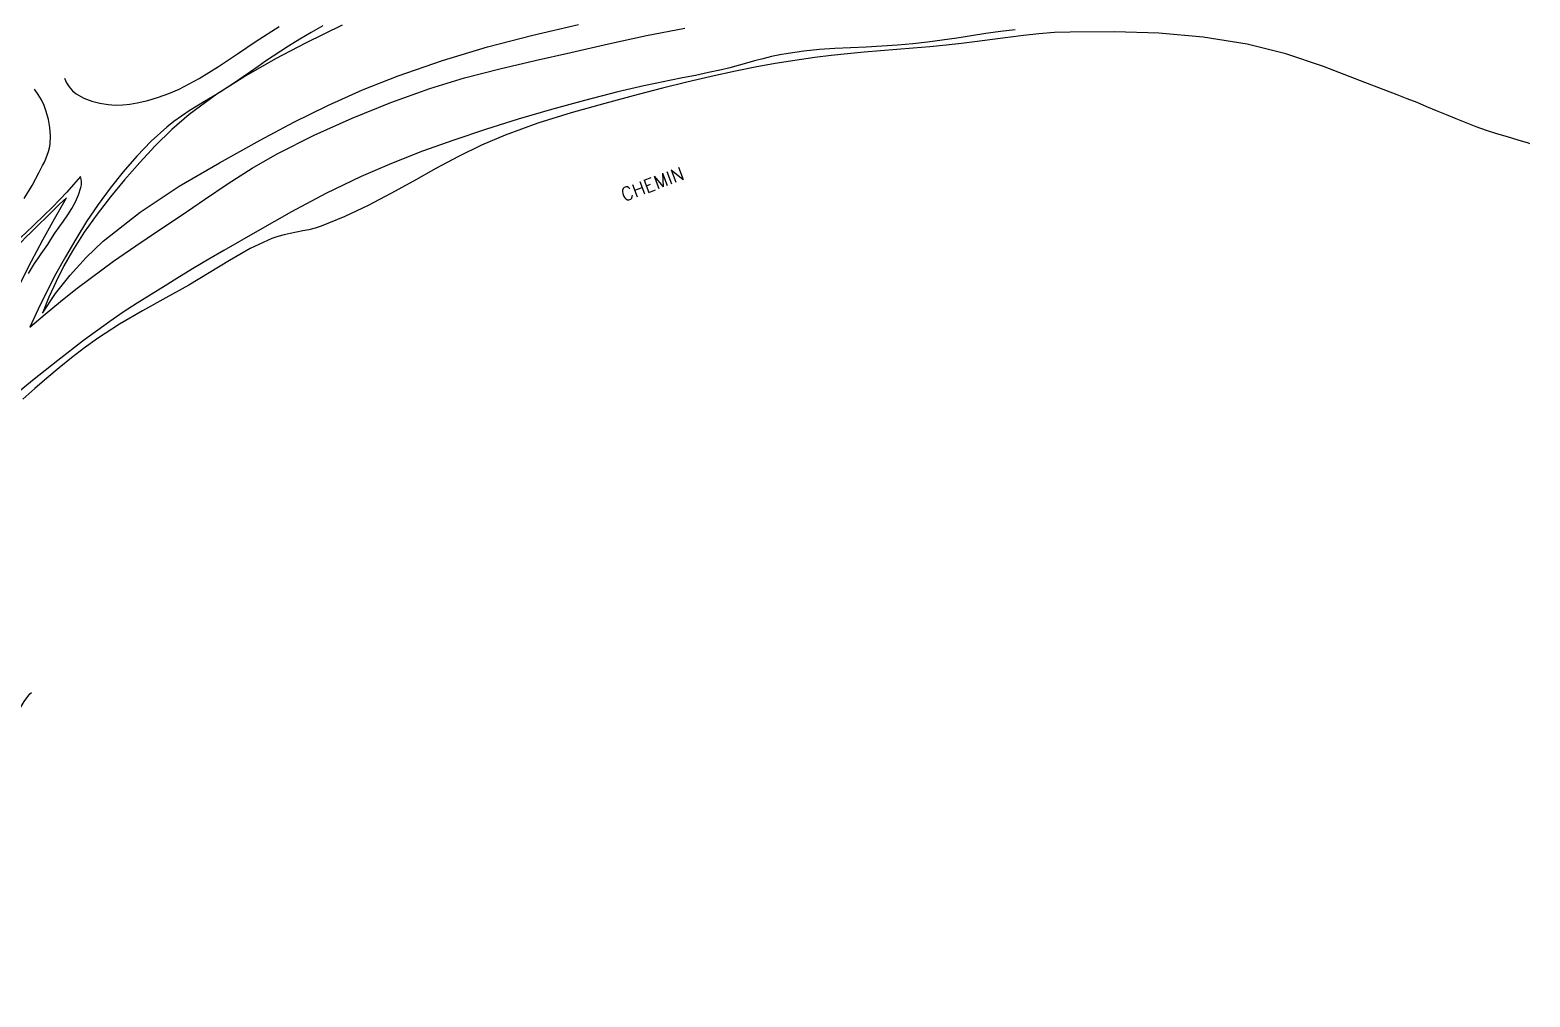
# Model space of a CAD drawing. Header units: millimetres. Extents: x 163000 to 164000, y 124000 to 125000.
# Drawn here: x 163501.3 to 163700.8, y 124671 to 124799.7 of the extents above; entities that cross this region are included whole.
import ezdxf

# ---------------------------------------------------------------- set-up
doc = ezdxf.new("R2010")
doc.units = ezdxf.units.MM
for name, color, linetype in [('W0071', 7, 'CONTINUOUS'), ('W0211', 2, 'CONTINUOUS'), ('W0214', 2, 'CONTINUOUS'), ('W0240', 7, 'CONTINUOUS'), ('W0241', 7, 'CONTINUOUS'), ('W0989', 7, 'CONTINUOUS')]:
    doc.layers.add(name, color=color, linetype=linetype)
doc.styles.get("Standard").update_dxf_attribs({"font": 'romans.shx', "width": 0.85})

msp = doc.modelspace()

# ---------------------------------------------------------------- linework, layer by layer
at = {"layer": 'W0071'}
for points in [[(163632.29, 124799.73), (163630.35, 124799.49), (163628.41, 124799.22), (163626.47, 124798.92), (163624.53, 124798.62), (163622.59, 124798.34), (163620.65, 124798.07), (163618.7, 124797.85), (163616.63, 124797.66), (163614.56, 124797.53), (163612.48, 124797.43), (163610.4, 124797.33), (163608.32, 124797.23), (163606.25, 124797.08), (163604.17, 124796.88), (163602.11, 124796.59), (163600.98, 124796.39), (163599.86, 124796.15), (163598.75, 124795.87), (163597.64, 124795.58), (163596.54, 124795.27), (163595.43, 124794.97), (163594.33, 124794.68), (163593.21, 124794.41), (163591.5, 124794.02), (163589.78, 124793.66), (163588.06, 124793.31), (163586.33, 124792.97), (163584.61, 124792.62), (163582.89, 124792.26), (163581.17, 124791.87), (163579.46, 124791.46), (163575.03, 124790.33), (163570.6, 124789.12), (163566.2, 124787.84), (163561.83, 124786.45), (163557.65, 124785.04), (163553.48, 124783.55), (163549.36, 124781.95), (163545.3, 124780.2), (163540.62, 124777.93), (163536.04, 124775.48), (163531.52, 124772.92), (163527.02, 124770.35), (163525.05, 124769.21), (163523.1, 124768.04), (163521.15, 124766.85), (163519.22, 124765.65), (163517.36, 124764.49), (163515.51, 124763.33), (163513.67, 124762.15), (163511.86, 124760.91), (163508.38, 124758.36), (163504.96, 124755.73), (163501.58, 124753.04), (163498.25, 124750.3)], [(163540.22, 124800.27), (163538.67, 124799.38), (163537.14, 124798.47), (163535.62, 124797.54), (163534.61, 124796.88), (163533.59, 124796.21), (163532.59, 124795.53), (163531.59, 124794.84), (163530.6, 124794.15), (163529.6, 124793.46), (163528.6, 124792.77), (163527.59, 124792.1), (163526.57, 124791.44), (163525.53, 124790.8), (163524.49, 124790.18), (163523.45, 124789.56), (163522.41, 124788.92), (163521.39, 124788.25), (163520.4, 124787.54), (163519.45, 124786.78), (163517.39, 124784.91), (163515.47, 124782.91), (163513.66, 124780.82), (163511.93, 124778.66), (163510.31, 124776.47), (163508.79, 124774.2), (163507.36, 124771.88), (163505.98, 124769.53), (163504.7, 124767.24), (163503.49, 124764.91), (163502.34, 124762.56), (163501.26, 124760.17)], [(163501.26, 124760.17), (163503.26, 124761.88), (163505.3, 124763.55), (163507.36, 124765.19), (163509.45, 124766.78), (163512.38, 124768.92), (163515.35, 124770.98), (163518.35, 124773.01), (163521.35, 124775.02), (163524.49, 124777.14), (163527.63, 124779.28), (163530.83, 124781.33), (163534.13, 124783.21), (163539.07, 124785.7), (163544.11, 124787.96), (163549.24, 124790.03), (163554.44, 124791.9), (163559.07, 124793.34), (163563.76, 124794.55), (163568.47, 124795.65), (163573.18, 124796.72), (163578.22, 124797.86), (163583.27, 124798.96), (163588.34, 124799.96)], [(163505.86, 124793.28), (163506.13, 124792.68), (163506.48, 124792.12), (163506.92, 124791.62), (163507.42, 124791.2), (163508.41, 124790.61), (163509.47, 124790.21), (163510.57, 124789.94), (163511.67, 124789.76), (163512.64, 124789.69), (163513.6, 124789.73), (163514.56, 124789.84), (163515.5, 124790), (163516.94, 124790.33), (163518.36, 124790.75), (163519.74, 124791.25), (163521.1, 124791.84), (163523.78, 124793.24), (163526.34, 124794.85), (163528.85, 124796.53), (163531.36, 124798.19), (163534.38, 124800.16)], [(163500.5, 124777.25), (163501.54, 124778.98), (163502.49, 124780.76), (163502.72, 124781.21), (163502.94, 124781.66), (163503.17, 124782.11), (163503.37, 124782.56), (163503.56, 124783.04), (163503.73, 124783.52), (163503.85, 124784.01), (163503.94, 124784.51), (163504, 124785.61), (163503.91, 124786.71), (163503.71, 124787.79), (163503.42, 124788.84), (163503.13, 124789.64), (163502.77, 124790.4), (163502.34, 124791.13), (163501.84, 124791.82)], [(163507.96, 124780.18), (163507.06, 124779.14), (163506.14, 124778.12), (163505.2, 124777.11), (163504.25, 124776.12), (163503.07, 124774.95), (163501.88, 124773.8), (163500.66, 124772.68), (163499.43, 124771.57), (163497.3, 124769.69), (163495.13, 124767.84), (163492.94, 124766.03), (163490.73, 124764.24)], [(163501.05, 124767.31), (163501.46, 124767.97), (163501.88, 124768.62), (163502.32, 124769.26), (163502.75, 124769.89), (163503.19, 124770.53), (163503.62, 124771.17), (163504.03, 124771.83), (163504.57, 124772.66), (163505.14, 124773.47), (163505.71, 124774.27), (163506.28, 124775.09), (163506.83, 124775.94), (163507.31, 124776.82), (163507.72, 124777.76), (163508.03, 124778.73), (163508.09, 124779.1), (163508.1, 124779.47), (163508.06, 124779.84), (163507.96, 124780.2)]]:
    msp.add_lwpolyline(points, dxfattribs=at)
at = {"layer": 'W0211'}
msp.add_lwpolyline([(163502.93, 124761.99), (163504.67, 124764.61), (163506.61, 124767.09), (163508.73, 124769.43), (163511.01, 124771.6), (163515.9, 124775.47), (163521.1, 124778.9), (163526.47, 124782.03), (163531.88, 124785.04), (163536.34, 124787.42), (163540.88, 124789.66), (163545.5, 124791.73), (163550.21, 124793.6), (163556.11, 124795.65), (163562.09, 124797.44), (163568.14, 124799.02), (163574.22, 124800.42)], dxfattribs=at)
at = {"layer": 'W0214'}
msp.add_lwpolyline([(163542.8, 124800.32), (163537.92, 124797.96), (163533.9, 124795.86), (163529.95, 124793.6), (163526.11, 124791.15), (163522.45, 124788.45), (163520.12, 124786.45), (163517.93, 124784.3), (163515.85, 124782.06), (163513.84, 124779.75), (163511.97, 124777.49), (163510.18, 124775.17), (163508.48, 124772.78), (163506.91, 124770.3), (163505.77, 124768.29), (163504.72, 124766.24), (163503.77, 124764.13), (163502.93, 124761.99)], dxfattribs=at)
at = {"layer": 'W0240'}
for points in [[(163700.76, 124784.55), (163700.57, 124784.62), (163699.17, 124785.05), (163697.77, 124785.47), (163696.37, 124785.89), (163694.97, 124786.34), (163693.59, 124786.83), (163692.27, 124787.33), (163690.96, 124787.86), (163689.65, 124788.4), (163688.35, 124788.94), (163687.05, 124789.49), (163685.74, 124790.03), (163684.42, 124790.55), (163683.1, 124791.05), (163678.2, 124792.93), (163673.28, 124794.83), (163668.28, 124796.54), (163663.15, 124797.83), (163657.3, 124798.76), (163651.4, 124799.27), (163645.49, 124799.46), (163639.59, 124799.43), (163637.52, 124799.35), (163635.45, 124799.2), (163633.38, 124798.98), (163631.33, 124798.72), (163629.27, 124798.45), (163627.22, 124798.17), (163625.17, 124797.91), (163623.11, 124797.68), (163620.93, 124797.47), (163618.74, 124797.28), (163616.56, 124797.1), (163614.37, 124796.92), (163612.19, 124796.73), (163610.01, 124796.52), (163607.83, 124796.29), (163605.65, 124796.02), (163603, 124795.65), (163600.36, 124795.22), (163597.72, 124794.75), (163595.1, 124794.23)], [(163595.1, 124794.23), (163591.85, 124793.52), (163588.61, 124792.77), (163585.38, 124791.97), (163582.17, 124791.12), (163577.7, 124789.91), (163573.23, 124788.67), (163568.8, 124787.3), (163564.44, 124785.71), (163561.3, 124784.36), (163558.24, 124782.86), (163555.23, 124781.25), (163552.25, 124779.59), (163549.27, 124777.94), (163546.24, 124776.35), (163543.15, 124774.89), (163539.98, 124773.6), (163539.18, 124773.34), (163538.36, 124773.12), (163537.53, 124772.95), (163536.7, 124772.79), (163535.87, 124772.63), (163535.05, 124772.44), (163534.23, 124772.22), (163533.43, 124771.93), (163530.55, 124770.6), (163527.79, 124769.03), (163525.09, 124767.36), (163522.39, 124765.75), (163519.32, 124764.03), (163516.23, 124762.32), (163513.18, 124760.55), (163510.22, 124758.62), (163508.49, 124757.38), (163506.8, 124756.07), (163505.15, 124754.73), (163503.52, 124753.35), (163501.91, 124751.97), (163500.29, 124750.58)], [(163506.1, 124777.38), (163505.2, 124776.51), (163504.29, 124775.63), (163503.39, 124774.74), (163502.49, 124773.86), (163501.9, 124773.28), (163501.31, 124772.69), (163500.72, 124772.11), (163500.13, 124771.52), (163499.55, 124770.94), (163498.96, 124770.35), (163498.37, 124769.77), (163497.79, 124769.18), (163496.1, 124767.51), (163494.42, 124765.84), (163492.73, 124764.17), (163491.02, 124762.52), (163490.2, 124761.74), (163489.36, 124760.96), (163488.52, 124760.19), (163487.67, 124759.43)]]:
    msp.add_lwpolyline(points, dxfattribs=at)
at = {"layer": 'W0241'}
for points in [[(163500.01, 124766.07), (163501.47, 124768.93), (163502.97, 124771.77), (163504.52, 124774.58), (163506.1, 124777.37)], [(163482.36, 124671), (163483.76, 124674.42), (163485.2, 124677.83), (163486.65, 124681.23), (163488.1, 124684.63), (163489.68, 124688.39), (163491.25, 124692.15), (163492.87, 124695.89), (163494.6, 124699.58), (163495.55, 124701.47), (163496.56, 124703.32), (163497.59, 124705.16), (163498.64, 124706.99), (163499.24, 124708.1), (163499.82, 124709.22), (163500.47, 124710.32), (163501.24, 124711.34), (163501.44, 124711.54)]]:
    msp.add_lwpolyline(points, dxfattribs=at)

# ---------------------------------------------------------------- texts
at = {"layer": 'W0989'}
msp.add_text('CHEMIN', height=1.75, rotation=20.6221, dxfattribs=at).set_placement((163580.26, 124776.85))

doc.saveas('drawing.dxf')
